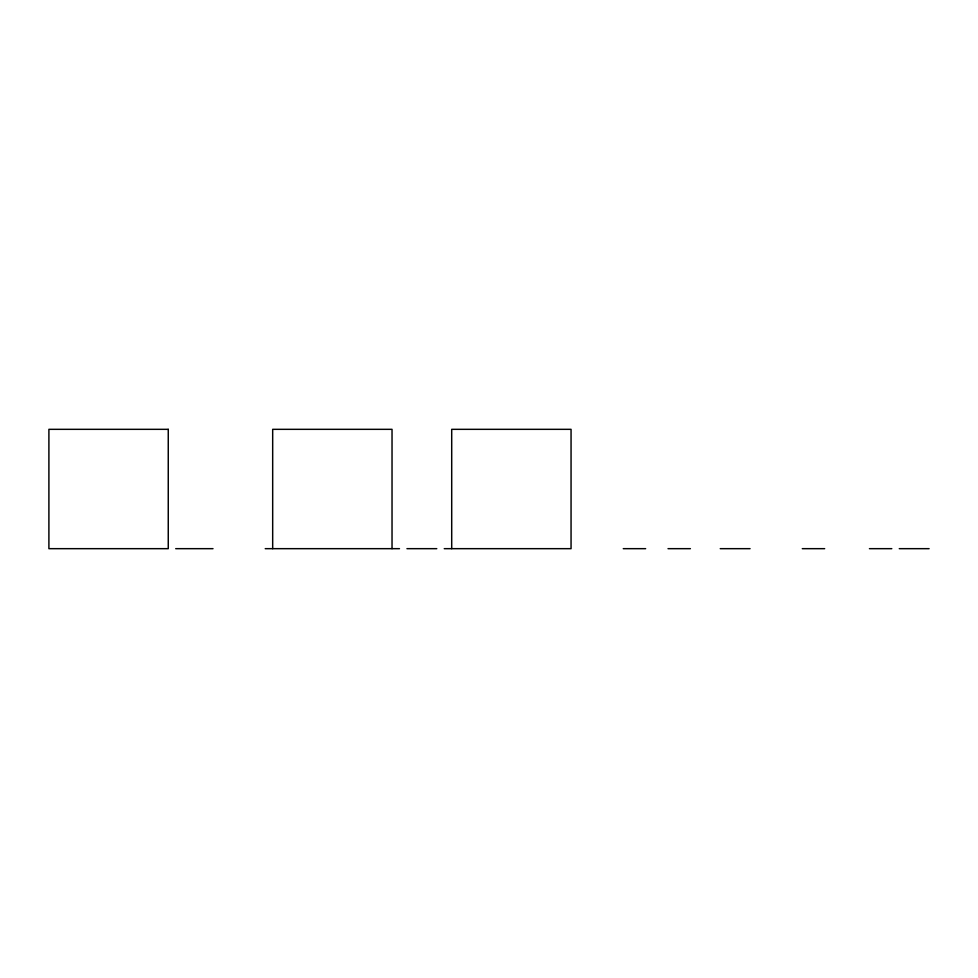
<?xml version="1.0" encoding="UTF-8"?>
<svg xmlns="http://www.w3.org/2000/svg" width="978" height="978" viewBox="0 0 978 978"><rect width="100%" height="100%" fill="white"/><g stroke="black" fill="none" stroke-linecap="round" stroke-linejoin="round"><path stroke-width="1.47" d="M175.71 548.67L213.008 548.67M265.221 548.67L399.489 548.67M406.946 548.67L436.787 548.67M444.244 548.67L571.054 548.67L571.054 429.33L451.702 429.33L451.702 548.67M623.267 548.67L645.651 548.67M668.023 548.67L690.407 548.67M720.236 548.67L750.077 548.67M802.29 548.67L824.674 548.67M869.43 548.67L891.802 548.67M899.259 548.67L929.1 548.67M392.031 548.67L392.031 429.33L272.679 429.33L272.679 548.67M168.253 429.33L48.9 429.33L48.9 548.67L168.253 548.67L168.253 429.33"/></g></svg>
